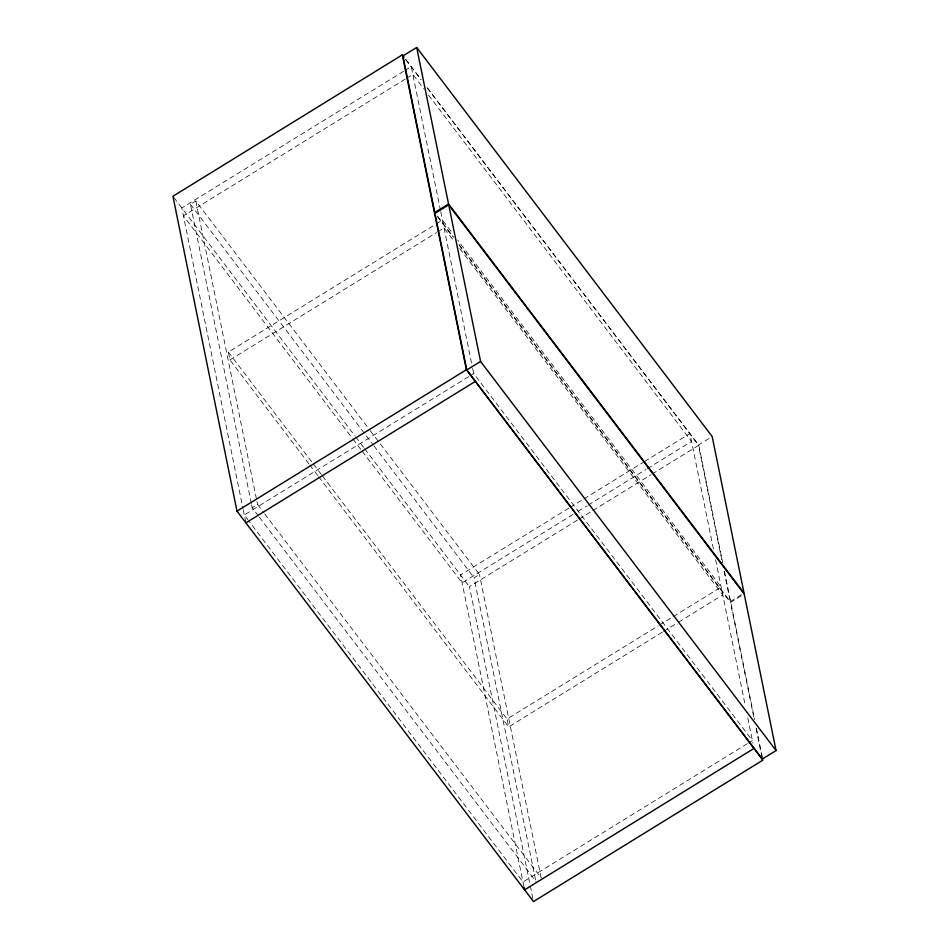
<?xml version="1.0" encoding="UTF-8"?>
<svg xmlns="http://www.w3.org/2000/svg" width="949" height="949" viewBox="0 0 949 949"><rect width="100%" height="100%" fill="white"/><g stroke="black" fill="none" stroke-linecap="round" stroke-linejoin="round"><path stroke-width="0.71" stroke-dasharray="4.75 3.56" d="M403.669 71.222L181.828 207.973L242.932 508.332M404.926 70.44L411.237 66.56L440.455 210.215M251.319 503.421L190.452 204.272L195.802 200.974L369.386 429.553M405.27 79.087L183.43 215.838L351.901 437.691M406.528 78.316L412.839 74.425L423.586 88.589M308.816 463.764L229.955 359.92L228.353 352.043L434.903 224.723M436.16 223.94L442.459 220.061L452.317 233.039M229.955 359.92L436.504 232.588M437.762 231.817L444.061 227.938L453.919 240.916M258.46 516.031L252.197 507.774L257.559 504.477L256.965 501.582M468.652 376.67L244.284 514.975L247.867 519.696M469.909 375.899L473.693 373.562L752.391 740.552L748.607 742.889M568.926 508.142L460.526 574.964L524.287 888.383M570.183 507.359L582.793 499.589M584.05 498.818L643.292 462.293M644.549 461.522L689.935 433.551L713.553 549.637M573.042 514.453L462.127 582.828L361.759 450.668M578.083 511.345L586.909 505.912M588.166 505.129L646.15 469.387M647.42 468.616L691.536 441.427L428.07 94.497M535.544 879.83L474.097 577.775L479.447 574.465L370.288 430.727M721.715 559.578L698.417 445.045L712.189 436.564M532.887 898.644L469.423 586.672L577.822 519.85M579.08 519.079L591.69 511.309M592.947 510.526L650.931 474.785M652.188 474.014L698.82 445.259L427.358 87.794M662.307 632.188L508.652 726.91L507.051 719.034L658.191 625.865M659.448 625.094L672.046 617.336M673.304 616.553L721.157 587.051L457.703 240.121M663.565 631.417L677.42 622.876M678.677 622.093L722.758 594.928L459.304 247.997M458.948 244.332L730.267 601.619L741.537 594.667M753.755 717.017L730.445 602.485L744.218 594.003M747.349 743.66L522.982 881.965L248.768 520.871M405.899 59.526L421.095 79.538M405.603 59.467L420.834 79.514M427.097 87.771L698.417 445.045M437.465 216.04L453.575 237.262M437.643 216.906L452.863 236.953M459.126 245.21L730.445 602.485M190.452 204.272L372.981 444.63M373.882 445.805L474.097 577.775M173.821 197.428L354.784 435.71M355.673 436.896L363.74 447.513M364.641 448.699L469.423 586.672M352.791 438.865L360.857 449.482M228.353 352.043L312.589 462.97M313.478 464.144L321.545 474.773M322.446 475.947L507.051 719.034M309.706 464.939L317.773 475.556M318.674 476.742L508.652 726.91M257.559 504.477L263.822 512.733M264.712 513.907L541.191 877.979L479.447 574.465M259.362 517.205L535.841 881.277M698.82 445.259L722.735 562.793M724.514 571.5L754.621 719.508M756.389 728.215L762.593 758.69M724.075 571.168L730.267 601.619M756.116 728.607L762.011 757.599M715.617 559.791L745.428 706.353M747.788 717.954L752.925 743.186M440.751 211.663L472.341 366.931M472.638 368.378L474.227 376.184M195.802 200.974L256.669 500.123M251.615 504.88L252.197 507.774M243.229 509.791L245.589 521.392"/><path stroke-width="1.42" d="M402.34 54.852L172.932 196.253L236.989 511.131L533.48 901.55L762.889 760.137L466.398 369.73L402.34 54.852L404.12 57.189M416.682 47.45L402.922 55.932L434.772 212.505L448.545 204.011L416.682 47.45L712.189 436.564L744.04 593.125L448.545 204.011M448.723 204.889L434.95 213.371L466.801 369.944L762.308 759.058L776.068 750.564L744.218 594.003L448.723 204.889L480.574 361.45L776.068 750.564M236.989 511.131L466.398 369.73M466.801 369.944L480.574 361.45M245.886 522.852L475.295 381.439M753.992 748.429L524.583 889.842L524.05 887.208"/></g></svg>
